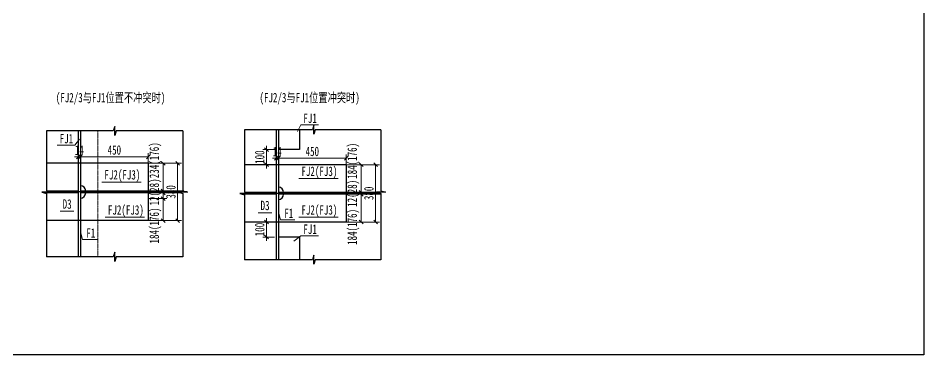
# Model space of a CAD drawing. Header units: millimetres. Extents: x 44597 to 300567, y -113054 to 73044.
# Drawn here: x 51188 to 57192, y -82906 to -80674 of the extents above; entities that cross this region are included whole.
import ezdxf
from ezdxf.enums import TextEntityAlignment as Align

# ---------------------------------------------------------------- set-up
doc = ezdxf.new("R2010")
doc.units = ezdxf.units.MM
doc.linetypes.add('DASHED', pattern=[0.75, 0.5, -0.25])
doc.layers.get('Defpoints').update_dxf_attribs({"color": 8})
for name, color, linetype, lineweight in [('文字', 7, 'Continuous', 15), ('细实线', 4, 'Continuous', 15), ('虚线', 7, 'DASHED', 13), ('钢板粗线', 1, 'Continuous', 25)]:
    doc.layers.add(name, color=color, linetype=linetype, lineweight=lineweight)
doc.styles.add('111', font='', dxfattribs={"width": 0.7})
doc.styles.add('BM_Dim', font='', dxfattribs={"width": 0.85})
doc.styles.get('111').set_extended_font_data('仿宋_GB2312')
doc.styles.get('BM_Dim').set_extended_font_data('仿宋_GB2312')
doc.dimstyles.new('200', dxfattribs={"dimscale": 0, "dimtxt": 2.5, "dimasz": 1, "dimexe": 1, "dimexo": 1, "dimgap": 0.6, "dimtad": 1, "dimdec": 0, "dimdsep": 46, "dimtxsty": '111', "dimblk": 'OBLIQUE', "dimcen": 0, "dimclrd": 4, "dimclre": 4, "dimclrt": 4, "dimadec": 1, "dimazin": 2, "dimtfac": 1, "dimtdec": 0, "dimtix": 1, "dimtmove": 2, "dimatfit": 3, "dimfxl": 4, "dimfxlon": 1, "dimtolj": 1, "dimlwd": -1, "dimlwe": -1, "dimarcsym": 0})

# ---------------------------------------------------------------- blocks, each defined once
blk = doc.blocks.new('_Oblique')
at = {"color": 0, "linetype": 'ByBlock', "lineweight": -2}
blk.add_line((-0.5, -0.5), (0.5, 0.5), dxfattribs=at)
blk = doc.blocks.new('*D671')
at = {"layer": 'Defpoints', "color": 0}
for p in [(51600.9, -81593.4), (51586.9, -81665.3), (51600.9, -81665.3)]:
    blk.add_point(p, dxfattribs=at)
at = {"layer": '细实线', "color": 4}
for p, q in [((51586.9, -81640.3), (51586.9, -81568.4)), ((51600.9, -81640.3), (51600.9, -81568.4)), ((51586.9, -81593.4), (51561.9, -81593.4)), ((51586.9, -81593.4), (51600.9, -81593.4)), ((51600.9, -81593.4), (51625.9, -81593.4))]:
    blk.add_line(p, q, dxfattribs=at)
at = {"layer": '细实线', "color": 4, "xscale": 25, "yscale": 25, "zscale": 25}
blk.add_blockref('_Oblique', (51586.9, -81593.4), dxfattribs=at)
at = {"layer": '细实线', "color": 4, "xscale": 25, "yscale": 25, "zscale": 25, "rotation": 180}
blk.add_blockref('_Oblique', (51600.9, -81593.4), dxfattribs=at)
at = {"layer": '细实线', "color": 4, "insert": (51593.9, -81549.3), "char_height": 62.5, "attachment_point": 5, "style": '111'}
blk.add_mtext('\\A1;14', dxfattribs=at)
blk = doc.blocks.new('*D672')
at = {"layer": 'Defpoints', "color": 0}
for p in [(52050.9, -81593.4), (51600.9, -81665.3), (52050.9, -81665.3)]:
    blk.add_point(p, dxfattribs=at)
at = {"layer": '细实线', "color": 4}
for p, q in [((51600.9, -81640.3), (51600.9, -81568.4)), ((52050.9, -81640.3), (52050.9, -81568.4)), ((51600.9, -81593.4), (52050.9, -81593.4))]:
    blk.add_line(p, q, dxfattribs=at)
at = {"layer": '细实线', "color": 4, "xscale": 25, "yscale": 25, "zscale": 25, "rotation": 180}
blk.add_blockref('_Oblique', (51600.9, -81593.4), dxfattribs=at)
at = {"layer": '细实线', "color": 4, "xscale": 25, "yscale": 25, "zscale": 25}
blk.add_blockref('_Oblique', (52050.9, -81593.4), dxfattribs=at)
at = {"layer": '细实线', "color": 4, "insert": (51825.9, -81548.6), "char_height": 62.5, "attachment_point": 5, "style": '111'}
blk.add_mtext('\\A1;450', dxfattribs=at)
blk = doc.blocks.new('*D673')
at = {"layer": 'Defpoints', "color": 0}
for p in [(51992, -81636.3), (51992, -81870.3), (52149.5, -81870.3)]:
    blk.add_point(p, dxfattribs=at)
at = {"layer": '细实线', "color": 4}
for p, q in [((52049.5, -81636.3), (52174.5, -81636.3)), ((52149.5, -81636.3), (52149.5, -81870.3)), ((52049.5, -81870.3), (52174.5, -81870.3))]:
    blk.add_line(p, q, dxfattribs=at)
at = {"layer": '细实线', "color": 4, "xscale": 25, "yscale": 25, "zscale": 25}
for p, rotation in [((52149.5, -81636.3), 90), ((52149.5, -81870.3), 270)]:
    blk.add_blockref('_Oblique', p, dxfattribs=dict(at, rotation=rotation))
at = {"layer": '细实线', "color": 4, "insert": (52098.5, -81616.4), "char_height": 62.5, "attachment_point": 5, "rotation": 90, "style": '111'}
blk.add_mtext('\\A1;234(176)', dxfattribs=at)
blk = doc.blocks.new('*D674')
at = {"layer": 'Defpoints', "color": 0, "transparency": 16777216}
for p in [(52037.6, -81820.3), (52149.5, -81820.3), (52037.6, -81832.3)]:
    blk.add_point(p, dxfattribs=at)
at = {"layer": '细实线', "color": 4, "transparency": 16777216}
for p, q in [((52062.6, -81820.3), (52174.5, -81820.3)), ((52149.5, -81820.3), (52149.5, -81795.3)), ((52149.5, -81832.3), (52149.5, -81820.3)), ((52062.6, -81832.3), (52174.5, -81832.3)), ((52149.5, -81832.3), (52149.5, -81857.3))]:
    blk.add_line(p, q, dxfattribs=at)
at = {"layer": '细实线', "color": 4, "transparency": 16777216, "xscale": 25, "yscale": 25, "zscale": 25}
for p, rotation in [((52149.5, -81820.3), 270), ((52149.5, -81832.3), 90)]:
    blk.add_blockref('_Oblique', p, dxfattribs=dict(at, rotation=rotation))
at = {"layer": '细实线', "color": 4, "transparency": 16777216, "insert": (52098.5, -81826.3), "char_height": 62.5, "attachment_point": 5, "rotation": 90, "style": '111'}
blk.add_mtext('\\A1;12(28)', dxfattribs=at)
blk = doc.blocks.new('*D675')
at = {"layer": 'Defpoints', "color": 0}
for p in [(52061.6, -81636.3), (52245.5, -81636.3), (52070, -82016.3)]:
    blk.add_point(p, dxfattribs=at)
at = {"layer": '细实线', "color": 4}
for p, q in [((52145.5, -81636.3), (52270.5, -81636.3)), ((52245.5, -82016.3), (52245.5, -81636.3)), ((52145.5, -82016.3), (52270.5, -82016.3))]:
    blk.add_line(p, q, dxfattribs=at)
at = {"layer": '细实线', "color": 4, "xscale": 25, "yscale": 25, "zscale": 25}
for p, rotation in [((52245.5, -81636.3), 90), ((52245.5, -82016.3), 270)]:
    blk.add_blockref('_Oblique', p, dxfattribs=dict(at, rotation=rotation))
at = {"layer": '细实线', "color": 4, "insert": (52200.8, -81826.3), "char_height": 62.5, "attachment_point": 5, "rotation": 90, "style": '111'}
blk.add_mtext('\\A1;380', dxfattribs=at)
blk = doc.blocks.new('*D676')
at = {"layer": 'Defpoints', "color": 0}
for p in [(51992, -81832.3), (52149.5, -81832.3), (51992, -82016.3)]:
    blk.add_point(p, dxfattribs=at)
at = {"layer": '细实线', "color": 4}
for p, q in [((52049.5, -81832.3), (52174.5, -81832.3)), ((52149.5, -82016.3), (52149.5, -81832.3)), ((52049.5, -82016.3), (52174.5, -82016.3))]:
    blk.add_line(p, q, dxfattribs=at)
at = {"layer": '细实线', "color": 4, "xscale": 25, "yscale": 25, "zscale": 25}
for p, rotation in [((52149.5, -81832.3), 90), ((52149.5, -82016.3), 270)]:
    blk.add_blockref('_Oblique', p, dxfattribs=dict(at, rotation=rotation))
at = {"layer": '细实线', "color": 4, "insert": (52098.5, -82048.9), "char_height": 62.5, "attachment_point": 5, "rotation": 90, "style": '111'}
blk.add_mtext('\\A1;184(176)', dxfattribs=at)
blk = doc.blocks.new('*D677')
at = {"layer": 'Defpoints', "color": 0}
for p in [(52912.9, -81602.7), (52898.9, -81674.6), (52912.9, -81674.6)]:
    blk.add_point(p, dxfattribs=at)
at = {"layer": '细实线', "color": 4}
for p, q in [((52898.9, -81649.6), (52898.9, -81577.7)), ((52912.9, -81649.6), (52912.9, -81577.7)), ((52898.9, -81602.7), (52873.9, -81602.7)), ((52898.9, -81602.7), (52912.9, -81602.7)), ((52912.9, -81602.7), (52937.9, -81602.7))]:
    blk.add_line(p, q, dxfattribs=at)
at = {"layer": '细实线', "color": 4, "xscale": 25, "yscale": 25, "zscale": 25}
blk.add_blockref('_Oblique', (52898.9, -81602.7), dxfattribs=at)
at = {"layer": '细实线', "color": 4, "xscale": 25, "yscale": 25, "zscale": 25, "rotation": 180}
blk.add_blockref('_Oblique', (52912.9, -81602.7), dxfattribs=at)
at = {"layer": '细实线', "color": 4, "insert": (52905.9, -81558.7), "char_height": 62.5, "attachment_point": 5, "style": '111'}
blk.add_mtext('\\A1;14', dxfattribs=at)
blk = doc.blocks.new('*D678')
at = {"layer": 'Defpoints', "color": 0}
for p in [(53362.9, -81602.7), (52912.9, -81674.6), (53362.9, -81674.6)]:
    blk.add_point(p, dxfattribs=at)
at = {"layer": '细实线', "color": 4}
for p, q in [((52912.9, -81649.6), (52912.9, -81577.7)), ((53362.9, -81649.6), (53362.9, -81577.7)), ((52912.9, -81602.7), (53362.9, -81602.7))]:
    blk.add_line(p, q, dxfattribs=at)
at = {"layer": '细实线', "color": 4, "xscale": 25, "yscale": 25, "zscale": 25, "rotation": 180}
blk.add_blockref('_Oblique', (52912.9, -81602.7), dxfattribs=at)
at = {"layer": '细实线', "color": 4, "xscale": 25, "yscale": 25, "zscale": 25}
blk.add_blockref('_Oblique', (53362.9, -81602.7), dxfattribs=at)
at = {"layer": '细实线', "color": 4, "insert": (53137.9, -81558), "char_height": 62.5, "attachment_point": 5, "style": '111'}
blk.add_mtext('\\A1;450', dxfattribs=at)
blk = doc.blocks.new('*D764')
at = {"layer": 'Defpoints', "color": 0}
for p in [(52912.9, -81545.6), (52834.2, -81645.6), (52912.9, -81645.6)]:
    blk.add_point(p, dxfattribs=at)
at = {"layer": '细实线', "color": 4}
for p, q in [((52834.2, -81545.6), (52834.2, -81520.6)), ((52887.9, -81545.6), (52809.2, -81545.6)), ((52834.2, -81545.6), (52834.2, -81645.6)), ((52887.9, -81645.6), (52809.2, -81645.6)), ((52834.2, -81645.6), (52834.2, -81670.6))]:
    blk.add_line(p, q, dxfattribs=at)
at = {"layer": '细实线', "color": 4, "xscale": 25, "yscale": 25, "zscale": 25}
for p, rotation in [((52834.2, -81545.6), 270), ((52834.2, -81645.6), 90)]:
    blk.add_blockref('_Oblique', p, dxfattribs=dict(at, rotation=rotation))
at = {"layer": '细实线', "color": 4, "insert": (52789.5, -81595.6), "char_height": 62.5, "attachment_point": 5, "rotation": 90, "style": '111'}
blk.add_mtext('\\A1;100', dxfattribs=at)
blk = doc.blocks.new('*D765')
at = {"layer": 'Defpoints', "color": 0}
for p in [(52912.9, -82025.6), (52834.2, -82125.6), (52912.9, -82125.6)]:
    blk.add_point(p, dxfattribs=at)
at = {"layer": '细实线', "color": 4}
for p, q in [((52834.2, -82025.6), (52834.2, -82000.6)), ((52887.9, -82025.6), (52809.2, -82025.6)), ((52834.2, -82025.6), (52834.2, -82125.6)), ((52887.9, -82125.6), (52809.2, -82125.6)), ((52834.2, -82125.6), (52834.2, -82150.6))]:
    blk.add_line(p, q, dxfattribs=at)
at = {"layer": '细实线', "color": 4, "xscale": 25, "yscale": 25, "zscale": 25}
for p, rotation in [((52834.2, -82025.6), 270), ((52834.2, -82125.6), 90)]:
    blk.add_blockref('_Oblique', p, dxfattribs=dict(at, rotation=rotation))
at = {"layer": '细实线', "color": 4, "insert": (52789.5, -82075.6), "char_height": 62.5, "attachment_point": 5, "rotation": 90, "style": '111'}
blk.add_mtext('\\A1;100', dxfattribs=at)
blk = doc.blocks.new('*D864')
at = {"layer": 'Defpoints', "color": 0}
for p in [(53320.1, -81645.6), (53304, -81829.6), (53461.5, -81829.6)]:
    blk.add_point(p, dxfattribs=at)
at = {"layer": '细实线', "color": 4}
for p, q in [((53361.5, -81645.6), (53486.5, -81645.6)), ((53461.5, -81645.6), (53461.5, -81829.6)), ((53361.5, -81829.6), (53486.5, -81829.6))]:
    blk.add_line(p, q, dxfattribs=at)
at = {"layer": '细实线', "color": 4, "xscale": 25, "yscale": 25, "zscale": 25}
for p, rotation in [((53461.5, -81645.6), 90), ((53461.5, -81829.6), 270)]:
    blk.add_blockref('_Oblique', p, dxfattribs=dict(at, rotation=rotation))
at = {"layer": '细实线', "color": 4, "insert": (53410.5, -81620.2), "char_height": 62.5, "attachment_point": 5, "rotation": 90, "style": '111'}
blk.add_mtext('\\A1;184(176)', dxfattribs=at)
blk = doc.blocks.new('*D865')
at = {"layer": 'Defpoints', "color": 0, "transparency": 16777216}
for p in [(53349.6, -81829.6), (53349.6, -81841.6), (53461.5, -81829.6)]:
    blk.add_point(p, dxfattribs=at)
at = {"layer": '细实线', "color": 4, "transparency": 16777216}
for p, q in [((53461.5, -81829.6), (53461.5, -81804.6)), ((53374.6, -81829.6), (53486.5, -81829.6)), ((53374.6, -81841.6), (53486.5, -81841.6)), ((53461.5, -81841.6), (53461.5, -81829.6)), ((53461.5, -81841.6), (53461.5, -81866.6))]:
    blk.add_line(p, q, dxfattribs=at)
at = {"layer": '细实线', "color": 4, "transparency": 16777216, "xscale": 25, "yscale": 25, "zscale": 25}
for p, rotation in [((53461.5, -81829.6), 270), ((53461.5, -81841.6), 90)]:
    blk.add_blockref('_Oblique', p, dxfattribs=dict(at, rotation=rotation))
at = {"layer": '细实线', "color": 4, "transparency": 16777216, "insert": (53410.5, -81835.6), "char_height": 62.5, "attachment_point": 5, "rotation": 90, "style": '111'}
blk.add_mtext('\\A1;12(28)', dxfattribs=at)
blk = doc.blocks.new('*D866')
at = {"layer": 'Defpoints', "color": 0}
for p in [(53384.5, -81645.6), (53557.6, -81645.6), (53380, -82025.6)]:
    blk.add_point(p, dxfattribs=at)
at = {"layer": '细实线', "color": 4}
for p, q in [((53457.6, -81645.6), (53582.6, -81645.6)), ((53557.6, -82025.6), (53557.6, -81645.6)), ((53457.6, -82025.6), (53582.6, -82025.6))]:
    blk.add_line(p, q, dxfattribs=at)
at = {"layer": '细实线', "color": 4, "xscale": 25, "yscale": 25, "zscale": 25}
for p, rotation in [((53557.6, -81645.6), 90), ((53557.6, -82025.6), 270)]:
    blk.add_blockref('_Oblique', p, dxfattribs=dict(at, rotation=rotation))
at = {"layer": '细实线', "color": 4, "insert": (53512.8, -81835.6), "char_height": 62.5, "attachment_point": 5, "rotation": 90, "style": '111'}
blk.add_mtext('\\A1;380', dxfattribs=at)
blk = doc.blocks.new('*D867')
at = {"layer": 'Defpoints', "color": 0}
for p in [(53304, -81841.6), (53461.5, -81841.6), (53304, -82025.6)]:
    blk.add_point(p, dxfattribs=at)
at = {"layer": '细实线', "color": 4}
for p, q in [((53361.5, -81841.6), (53486.5, -81841.6)), ((53461.5, -82025.6), (53461.5, -81841.6)), ((53361.5, -82025.6), (53486.5, -82025.6))]:
    blk.add_line(p, q, dxfattribs=at)
at = {"layer": '细实线', "color": 4, "xscale": 25, "yscale": 25, "zscale": 25}
for p, rotation in [((53461.5, -81841.6), 90), ((53461.5, -82025.6), 270)]:
    blk.add_blockref('_Oblique', p, dxfattribs=dict(at, rotation=rotation))
at = {"layer": '细实线', "color": 4, "insert": (53410.5, -82058.3), "char_height": 62.5, "attachment_point": 5, "rotation": 90, "style": '111'}
blk.add_mtext('\\A1;184(176)', dxfattribs=at)

msp = doc.modelspace()

# ---------------------------------------------------------------- linework, layer by layer
at = {"color": 4}
for points in [[(52280.3, -81422.3), (51837, -81422.3), (51828, -81452.3), (51828, -81392.3), (51819, -81422.3), (51807, -81422.3), (51376.3, -81422.3)], [(53592.4, -81413.7), (53156.9, -81413.7), (53147.9, -81443.7), (53147.9, -81383.7), (53138.9, -81413.7), (53126.9, -81413.7), (52688.3, -81413.7)], [(51376.3, -81422.3), (51376.3, -81818.4), (51406.3, -81827.4), (51346.3, -81827.4), (51376.3, -81836.4), (51376.3, -81848.4), (51376.3, -82256.4)], [(52280.3, -81422.3), (52280.3, -81818.4), (52310.3, -81827.4), (52250.3, -81827.4), (52280.3, -81836.4), (52280.3, -81848.4), (52280.3, -82256.4)], [(52688.3, -81413.7), (52688.3, -81827.8), (52718.3, -81836.8), (52658.3, -81836.8), (52688.3, -81845.8), (52688.3, -81857.8), (52688.3, -82275.6)], [(53592.4, -81413.7), (53592.4, -81818.4), (53622.4, -81827.4), (53562.4, -81827.4), (53592.4, -81836.4), (53592.4, -81848.4), (53592.4, -82275.6)], [(52280.3, -82256.4), (51837, -82256.4), (51828, -82286.4), (51828, -82226.4), (51819, -82256.4), (51807, -82256.4), (51376.3, -82256.4)], [(53592.4, -82275.6), (53156.9, -82275.6), (53147.9, -82305.6), (53147.9, -82245.6), (53138.9, -82275.6), (53126.9, -82275.6), (52688.3, -82275.6)]]:
    msp.add_lwpolyline(points, dxfattribs=at)
at = {"layer": 'Defpoints'}
for p, q in [((52306.5, -81826.3), (51402.5, -81826.3)), ((53589.7, -81835.6), (52714.5, -81835.6))]:
    msp.add_line(p, q, dxfattribs=at)
msp.add_lwpolyline([(47566.6, -76511.3), (57191.6, -76511.3), (57191.6, -82906.3), (47566.6, -82906.3)], close=True, dxfattribs=at)
at = {"layer": '细实线'}
for p, q in [((53062.4, -81382.1), (53040.6, -81425)), ((53062.4, -81382.1), (53180, -81382.1)), ((51447.1, -81517.4), (51564.6, -81517.4)), ((51564.6, -81517.4), (51594.3, -81475.7)), ((51742.4, -81760.7), (52003.3, -81760.7)), ((53048.2, -81737.8), (53309.1, -81737.8)), ((51466.9, -81954.7), (51557, -81954.7)), ((51765.5, -81994), (52026.4, -81994)), ((52778.9, -81964.1), (52869, -81964.1)), ((52926.8, -82011), (52912.9, -81960.5)), ((53048.2, -81994), (53309.1, -81994)), ((52926.8, -82011), (53023.2, -82011)), ((51614.8, -82142), (51600.9, -82091.5)), ((53062.4, -82117.7), (53016.2, -82152.1)), ((53062.4, -82117.7), (53180, -82117.7)), ((51614.8, -82142), (51711.2, -82142))]:
    msp.add_line(p, q, dxfattribs=at)
at = {"layer": '虚线', "ltscale": 4}
msp.add_line((51716, -81422.3), (51716, -82256.4), dxfattribs=at)
at = {"layer": '钢板粗线'}
for p, q in [((51586.9, -81422.3), (51586.9, -82256.4)), ((51600.9, -81422.3), (51600.9, -82256.4)), ((52898.9, -81413.7), (52898.9, -82275.6)), ((52912.9, -81413.7), (52912.9, -82275.6)), ((53052.9, -81413.7), (53052.9, -81545.6)), ((53052.9, -81545.6), (52912.9, -81545.6)), ((52050.9, -81636.3), (51376.3, -81636.3)), ((52050.9, -81636.3), (52050.9, -82016.3)), ((53362.9, -81645.6), (52688.3, -81645.6)), ((53362.9, -81645.6), (53362.9, -82025.6)), ((51586.9, -81820.3), (51382.5, -81820.3)), ((52286.5, -81820.3), (51600.9, -81820.3)), ((51586.9, -81832.3), (51362.5, -81832.3)), ((52266.5, -81832.3), (51600.9, -81832.3)), ((52898.9, -81841.6), (52674.5, -81841.6)), ((52898.9, -81829.6), (52694.5, -81829.6)), ((53569.7, -81829.6), (52912.9, -81829.6)), ((53592.4, -81841.6), (52912.9, -81841.6)), ((52050.9, -82016.3), (51376.3, -82016.3)), ((53362.9, -82025.6), (52688.3, -82025.6)), ((53052.9, -82125.6), (52912.9, -82125.6)), ((53052.9, -82125.6), (53052.9, -82275.6))]:
    msp.add_line(p, q, dxfattribs=at)
for centre, start, end in [((51600.9, -81820.3), 0, 90), ((52912.9, -81829.6), 0, 90), ((51600.9, -81832.3), 270, 0), ((52912.9, -81841.6), 270, 0)]:
    msp.add_arc(centre, 35, start, end, dxfattribs=at)

# ---------------------------------------------------------------- texts
at = {"layer": '文字', "style": 'BM_Dim', "width": 0.7}
for s, p in [('(FJ2/3与FJ1位置不冲突时)', (51800.8, -81204.5)), ('(FJ2/3与FJ1位置冲突时)', (53120.2, -81204.3))]:
    msp.add_text(s, height=62.5, dxfattribs=at).set_placement(p, align=Align.MIDDLE)
for s, p in [('FJ1', (53123.5, -81387.8)), ('FJ1', (51508.1, -81523.1)), ('FJ2(FJ3)', (51879.1, -81762.4)), ('FJ2(FJ3)', (53184.9, -81739.5)), ('D3', (51512.8, -81956.4)), ('D3', (52824.8, -81965.8)), ('FJ2(FJ3)', (51902.2, -81995.7)), ('F1', (52981.8, -82017.7)), ('FJ2(FJ3)', (53184.9, -81995.7)), ('F1', (51669.8, -82148.8)), ('FJ1', (53123.5, -82123.3))]:
    msp.add_text(s, height=62.5, dxfattribs=at).set_placement(p, align=Align.BOTTOM_CENTER)

# ---------------------------------------------------------------- dimensions: what is measured, and where the dimension line sits
at = {"layer": '细实线'}
for base, p1, p2, angle, picture, middle in [((52149.5, -81870.3), (51992, -81636.3), (51992, -81870.3), 90, '*D673', (52098.5, -81616.4)), ((53461.5, -81829.6), (53320.1, -81645.6), (53304, -81829.6), 90, '*D864', (53410.5, -81620.2)), ((52149.5, -81832.3), (51992, -82016.3), (51992, -81832.3), 270, '*D676', (52098.5, -82048.9)), ((53461.5, -81841.6), (53304, -82025.6), (53304, -81841.6), 270, '*D867', (53410.5, -82058.3))]:
    dim = msp.add_linear_dim(base=base, p1=p1, p2=p2, angle=angle, text='<>(176)', dimstyle='200', override={"dimscale": 25, "dimtxsty": '111', "dimblk": 'Oblique'}, dxfattribs=at)
    dim.commit()
    dim.dimension.update_dxf_attribs({"geometry": picture, "text_midpoint": middle, "dimtype": 160})
for base, p1, p2, picture, middle in [((51600.9, -81593.4), (51586.9, -81665.3), (51600.9, -81665.3), '*D671', (51593.9, -81549.3)), ((52050.9, -81593.4), (51600.9, -81665.3), (52050.9, -81665.3), '*D672', (51825.9, -81548.6)), ((52912.9, -81602.7), (52898.9, -81674.6), (52912.9, -81674.6), '*D677', (52905.9, -81558.7)), ((53362.9, -81602.7), (52912.9, -81674.6), (53362.9, -81674.6), '*D678', (53137.9, -81558))]:
    dim = msp.add_linear_dim(base=base, p1=p1, p2=p2, dimstyle='200', override={"dimscale": 25, "dimblk": 'Oblique'}, dxfattribs=at)
    dim.commit()
    dim.dimension.update_dxf_attribs({"geometry": picture, "text_midpoint": middle})
for base, p1, p2, angle, picture, middle in [((52834.2, -81645.6), (52912.9, -81545.6), (52912.9, -81645.6), 90, '*D764', (52789.5, -81595.6)), ((52245.5, -81636.3), (52070, -82016.3), (52061.6, -81636.3), 270, '*D675', (52200.8, -81826.3)), ((53557.6, -81645.6), (53380, -82025.6), (53384.5, -81645.6), 270, '*D866', (53512.8, -81835.6)), ((52834.2, -82125.6), (52912.9, -82025.6), (52912.9, -82125.6), 90, '*D765', (52789.5, -82075.6))]:
    dim = msp.add_linear_dim(base=base, p1=p1, p2=p2, angle=angle, dimstyle='200', override={"dimscale": 25, "dimblk": 'Oblique'}, dxfattribs=at)
    dim.commit()
    dim.dimension.update_dxf_attribs({"geometry": picture, "text_midpoint": middle})
for base, p1, p2, picture, middle in [((52149.5, -81820.3), (52037.6, -81832.3), (52037.6, -81820.3), '*D674', (52098.5, -81826.3)), ((53461.5, -81829.6), (53349.6, -81841.6), (53349.6, -81829.6), '*D865', (53410.5, -81835.6))]:
    dim = msp.add_linear_dim(base=base, p1=p1, p2=p2, angle=90, text='<>(28)', dimstyle='200', override={"dimscale": 25, "dimblk": 'Oblique'}, dxfattribs=at)
    dim.commit()
    dim.dimension.update_dxf_attribs({"geometry": picture, "text_midpoint": middle})

doc.saveas('drawing.dxf')
